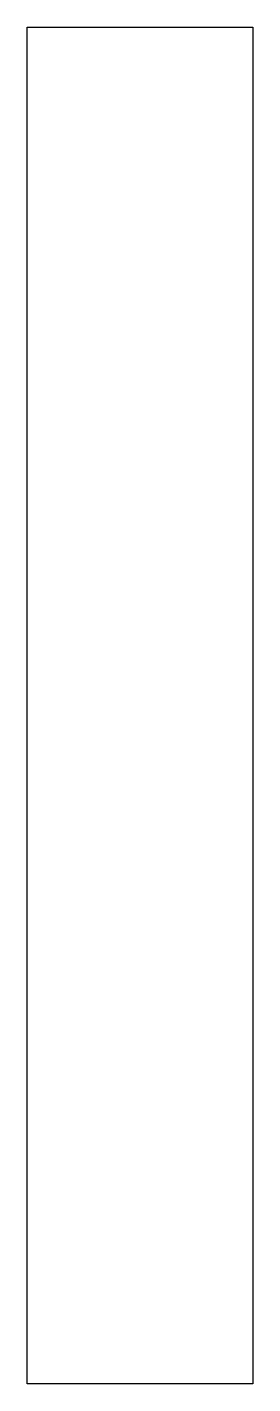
# Model space of a CAD drawing. Extents: x -0.5 to 0.5, y 0 to 6.
import ezdxf

# ---------------------------------------------------------------- set-up
doc = ezdxf.new("R2010")
doc.units = 0
doc.header["$MEASUREMENT"] = 0
doc.layers.get('0').update_dxf_attribs({"linetype": 'CONTINUOUS'})

msp = doc.modelspace()

# ---------------------------------------------------------------- linework, layer by layer
msp.add_lwpolyline([(-0.5, 6), (0.5, 6), (0.5, 0), (-0.5, 0)], close=True)

doc.saveas('drawing.dxf')
